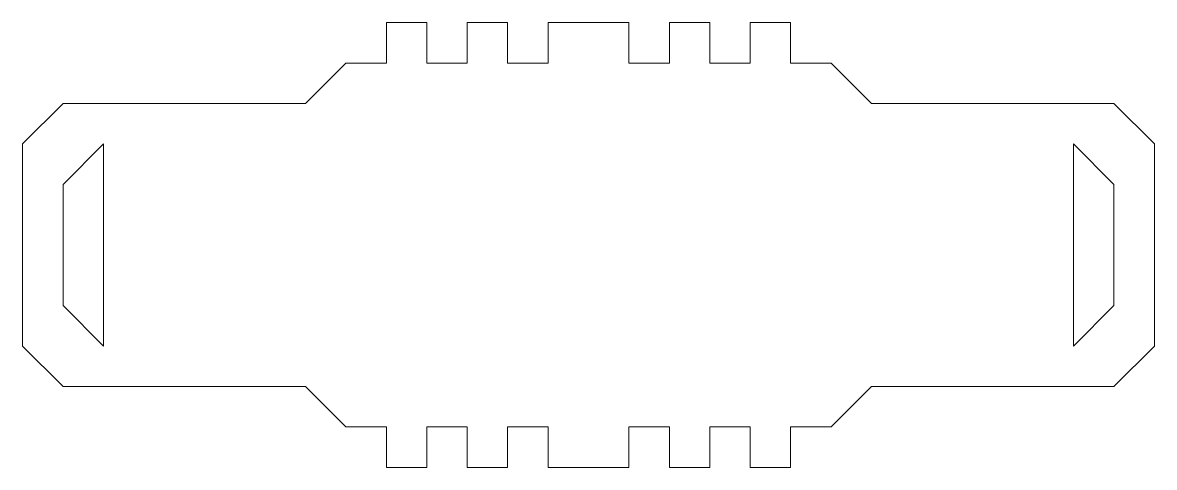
# Model space of a CAD drawing. Header units: centimetres. Extents: x -232 to 19, y -54 to 117.
# Drawn here: x -154.72 to -137.92, y 64.48 to 71.08 of the extents above; entities that cross this region are included whole.
import ezdxf

# ---------------------------------------------------------------- set-up
doc = ezdxf.new("R2010")
doc.units = ezdxf.units.CM
doc.header["$MEASUREMENT"] = 0
doc.layers.add('layer 1', color=7, linetype='Continuous')

msp = doc.modelspace()

# ---------------------------------------------------------------- linework, layer by layer
at = {"layer": 'layer 1', "color": 250, "lineweight": 9}
for points, knots in [([(-149.31531, 71.08264), (-149.31531, 71.08264), (-149.31531, 70.48264), (-149.31531, 70.48264), (-149.31531, 70.48264), (-149.31531, 70.48264), (-149.91531, 70.48264), (-149.91531, 70.48264), (-149.91531, 70.48264), (-149.91531, 70.48264), (-150.51531, 69.88264), (-150.51531, 69.88264), (-150.51531, 69.88264), (-150.51531, 69.88264), (-154.11531, 69.88264), (-154.11531, 69.88264), (-154.11531, 69.88264), (-154.11531, 69.88264), (-154.7153, 69.28264), (-154.7153, 69.28264), (-154.7153, 69.28264), (-154.7153, 69.28264), (-154.7153, 66.28265), (-154.7153, 66.28265), (-154.7153, 66.28265), (-154.7153, 66.28265), (-154.11531, 65.68265), (-154.11531, 65.68265), (-154.11531, 65.68265), (-154.11531, 65.68265), (-150.51531, 65.68265), (-150.51531, 65.68265), (-150.51531, 65.68265), (-150.51531, 65.68265), (-149.91531, 65.08265), (-149.91531, 65.08265), (-149.91531, 65.08265), (-149.91531, 65.08265), (-149.31531, 65.08265), (-149.31531, 65.08265), (-149.31531, 65.08265), (-149.31531, 65.08265), (-149.31531, 64.48265), (-149.31531, 64.48265), (-149.31531, 64.48265), (-149.31531, 64.48265), (-148.71531, 64.48265), (-148.71531, 64.48265), (-148.71531, 64.48265), (-148.71531, 64.48265), (-148.71531, 65.08265), (-148.71531, 65.08265), (-148.71531, 65.08265), (-148.71531, 65.08265), (-148.11531, 65.08265), (-148.11531, 65.08265), (-148.11531, 65.08265), (-148.11531, 65.08265), (-148.11531, 64.48265), (-148.11531, 64.48265), (-148.11531, 64.48265), (-148.11531, 64.48265), (-147.51531, 64.48265), (-147.51531, 64.48265), (-147.51531, 64.48265), (-147.51531, 64.48265), (-147.51531, 65.08265), (-147.51531, 65.08265), (-147.51531, 65.08265), (-147.51531, 65.08265), (-146.91532, 65.08265), (-146.91532, 65.08265), (-146.91532, 65.08265), (-146.91532, 65.08265), (-146.91532, 64.48265), (-146.91532, 64.48265), (-146.91532, 64.48265), (-146.91532, 64.48265), (-145.71532, 64.48265), (-145.71532, 64.48265), (-145.71532, 64.48265), (-145.71532, 64.48265), (-145.71532, 65.08265), (-145.71532, 65.08265), (-145.71532, 65.08265), (-145.71532, 65.08265), (-145.11532, 65.08265), (-145.11532, 65.08265), (-145.11532, 65.08265), (-145.11532, 65.08265), (-145.11532, 64.48265), (-145.11532, 64.48265), (-145.11532, 64.48265), (-145.11532, 64.48265), (-144.51532, 64.48265), (-144.51532, 64.48265), (-144.51532, 64.48265), (-144.51532, 64.48265), (-144.51532, 65.08265), (-144.51532, 65.08265), (-144.51532, 65.08265), (-144.51532, 65.08265), (-143.91533, 65.08265), (-143.91533, 65.08265), (-143.91533, 65.08265), (-143.91533, 65.08265), (-143.91533, 64.48265), (-143.91533, 64.48265), (-143.91533, 64.48265), (-143.91533, 64.48265), (-143.31533, 64.48265), (-143.31533, 64.48265), (-143.31533, 64.48265), (-143.31533, 64.48265), (-143.31533, 65.08265), (-143.31533, 65.08265), (-143.31533, 65.08265), (-143.31533, 65.08265), (-142.71533, 65.08265), (-142.71533, 65.08265), (-142.71533, 65.08265), (-142.71533, 65.08265), (-142.11533, 65.68265), (-142.11533, 65.68265), (-142.11533, 65.68265), (-142.11533, 65.68265), (-138.51533, 65.68265), (-138.51533, 65.68265), (-138.51533, 65.68265), (-138.51533, 65.68265), (-137.91533, 66.28265), (-137.91533, 66.28265), (-137.91533, 66.28265), (-137.91533, 66.28265), (-137.91533, 69.28264), (-137.91533, 69.28264), (-137.91533, 69.28264), (-137.91533, 69.28264), (-138.51533, 69.88264), (-138.51533, 69.88264), (-138.51533, 69.88264), (-138.51533, 69.88264), (-142.11533, 69.88264), (-142.11533, 69.88264), (-142.11533, 69.88264), (-142.11533, 69.88264), (-142.71533, 70.48264), (-142.71533, 70.48264), (-142.71533, 70.48264), (-142.71533, 70.48264), (-143.31533, 70.48264), (-143.31533, 70.48264), (-143.31533, 70.48264), (-143.31533, 70.48264), (-143.31533, 71.08264), (-143.31533, 71.08264), (-143.31533, 71.08264), (-143.31533, 71.08264), (-143.91533, 71.08264), (-143.91533, 71.08264), (-143.91533, 71.08264), (-143.91533, 71.08264), (-143.91533, 70.48264), (-143.91533, 70.48264), (-143.91533, 70.48264), (-143.91533, 70.48264), (-144.51532, 70.48264), (-144.51532, 70.48264), (-144.51532, 70.48264), (-144.51532, 70.48264), (-144.51532, 71.08264), (-144.51532, 71.08264), (-144.51532, 71.08264), (-144.51532, 71.08264), (-145.11532, 71.08264), (-145.11532, 71.08264), (-145.11532, 71.08264), (-145.11532, 71.08264), (-145.11532, 70.48264), (-145.11532, 70.48264), (-145.11532, 70.48264), (-145.11532, 70.48264), (-145.71532, 70.48264), (-145.71532, 70.48264), (-145.71532, 70.48264), (-145.71532, 70.48264), (-145.71532, 71.08264), (-145.71532, 71.08264), (-145.71532, 71.08264), (-145.71532, 71.08264), (-146.91532, 71.08264), (-146.91532, 71.08264), (-146.91532, 71.08264), (-146.91532, 71.08264), (-146.91532, 70.48264), (-146.91532, 70.48264), (-146.91532, 70.48264), (-146.91532, 70.48264), (-147.51531, 70.48264), (-147.51531, 70.48264), (-147.51531, 70.48264), (-147.51531, 70.48264), (-147.51531, 71.08264), (-147.51531, 71.08264), (-147.51531, 71.08264), (-147.51531, 71.08264), (-148.11531, 71.08264), (-148.11531, 71.08264), (-148.11531, 71.08264), (-148.11531, 71.08264), (-148.11531, 70.48264), (-148.11531, 70.48264), (-148.11531, 70.48264), (-148.11531, 70.48264), (-148.71531, 70.48264), (-148.71531, 70.48264), (-148.71531, 70.48264), (-148.71531, 70.48264), (-148.71531, 71.08264), (-148.71531, 71.08264), (-148.71531, 71.08264), (-148.71531, 71.08264), (-149.31531, 71.08264), (-149.31531, 71.08264)], [0, 0, 0, 0, 0.01754386, 0.01754386, 0.01754386, 0.01754386, 0.03508772, 0.03508772, 0.03508772, 0.03508772, 0.05263158, 0.05263158, 0.05263158, 0.05263158, 0.07017544, 0.07017544, 0.07017544, 0.07017544, 0.0877193, 0.0877193, 0.0877193, 0.0877193, 0.10526316, 0.10526316, 0.10526316, 0.10526316, 0.12280702, 0.12280702, 0.12280702, 0.12280702, 0.14035088, 0.14035088, 0.14035088, 0.14035088, 0.15789474, 0.15789474, 0.15789474, 0.15789474, 0.1754386, 0.1754386, 0.1754386, 0.1754386, 0.19298246, 0.19298246, 0.19298246, 0.19298246, 0.21052632, 0.21052632, 0.21052632, 0.21052632, 0.22807018, 0.22807018, 0.22807018, 0.22807018, 0.24561404, 0.24561404, 0.24561404, 0.24561404, 0.26315789, 0.26315789, 0.26315789, 0.26315789, 0.28070175, 0.28070175, 0.28070175, 0.28070175, 0.29824561, 0.29824561, 0.29824561, 0.29824561, 0.31578947, 0.31578947, 0.31578947, 0.31578947, 0.33333333, 0.33333333, 0.33333333, 0.33333333, 0.35087719, 0.35087719, 0.35087719, 0.35087719, 0.36842105, 0.36842105, 0.36842105, 0.36842105, 0.38596491, 0.38596491, 0.38596491, 0.38596491, 0.40350877, 0.40350877, 0.40350877, 0.40350877, 0.42105263, 0.42105263, 0.42105263, 0.42105263, 0.43859649, 0.43859649, 0.43859649, 0.43859649, 0.45614035, 0.45614035, 0.45614035, 0.45614035, 0.47368421, 0.47368421, 0.47368421, 0.47368421, 0.49122807, 0.49122807, 0.49122807, 0.49122807, 0.50877193, 0.50877193, 0.50877193, 0.50877193, 0.52631579, 0.52631579, 0.52631579, 0.52631579, 0.54385965, 0.54385965, 0.54385965, 0.54385965, 0.56140351, 0.56140351, 0.56140351, 0.56140351, 0.57894737, 0.57894737, 0.57894737, 0.57894737, 0.59649123, 0.59649123, 0.59649123, 0.59649123, 0.61403509, 0.61403509, 0.61403509, 0.61403509, 0.63157895, 0.63157895, 0.63157895, 0.63157895, 0.64912281, 0.64912281, 0.64912281, 0.64912281, 0.66666667, 0.66666667, 0.66666667, 0.66666667, 0.68421053, 0.68421053, 0.68421053, 0.68421053, 0.70175439, 0.70175439, 0.70175439, 0.70175439, 0.71929825, 0.71929825, 0.71929825, 0.71929825, 0.73684211, 0.73684211, 0.73684211, 0.73684211, 0.75438596, 0.75438596, 0.75438596, 0.75438596, 0.77192982, 0.77192982, 0.77192982, 0.77192982, 0.78947368, 0.78947368, 0.78947368, 0.78947368, 0.80701754, 0.80701754, 0.80701754, 0.80701754, 0.8245614, 0.8245614, 0.8245614, 0.8245614, 0.84210526, 0.84210526, 0.84210526, 0.84210526, 0.85964912, 0.85964912, 0.85964912, 0.85964912, 0.87719298, 0.87719298, 0.87719298, 0.87719298, 0.89473684, 0.89473684, 0.89473684, 0.89473684, 0.9122807, 0.9122807, 0.9122807, 0.9122807, 0.92982456, 0.92982456, 0.92982456, 0.92982456, 0.94736842, 0.94736842, 0.94736842, 0.94736842, 0.96491228, 0.96491228, 0.96491228, 0.96491228, 1, 1, 1, 1]), ([(-154.11531, 68.68265), (-154.11531, 68.68265), (-153.5153, 69.28264), (-153.5153, 69.28264), (-153.5153, 69.28264), (-153.5153, 69.28264), (-153.5153, 66.28265), (-153.5153, 66.28265), (-153.5153, 66.28265), (-153.5153, 66.28265), (-154.11531, 66.88264), (-154.11531, 66.88264), (-154.11531, 66.88264), (-154.11531, 66.88264), (-154.11531, 68.68265), (-154.11531, 68.68265)], [0, 0, 0, 0, 0.2, 0.2, 0.2, 0.2, 0.4, 0.4, 0.4, 0.4, 0.6, 0.6, 0.6, 0.6, 1, 1, 1, 1]), ([(-139.11533, 66.28265), (-139.11533, 66.28265), (-138.51533, 66.88264), (-138.51533, 66.88264), (-138.51533, 66.88264), (-138.51533, 66.88264), (-138.51533, 68.68265), (-138.51533, 68.68265), (-138.51533, 68.68265), (-138.51533, 68.68265), (-139.11533, 69.28264), (-139.11533, 69.28264), (-139.11533, 69.28264), (-139.11533, 69.28264), (-139.11533, 66.28265), (-139.11533, 66.28265)], [0, 0, 0, 0, 0.2, 0.2, 0.2, 0.2, 0.4, 0.4, 0.4, 0.4, 0.6, 0.6, 0.6, 0.6, 1, 1, 1, 1])]:
    msp.add_open_spline(points, degree=3, knots=knots, dxfattribs=at)

doc.saveas('drawing.dxf')
